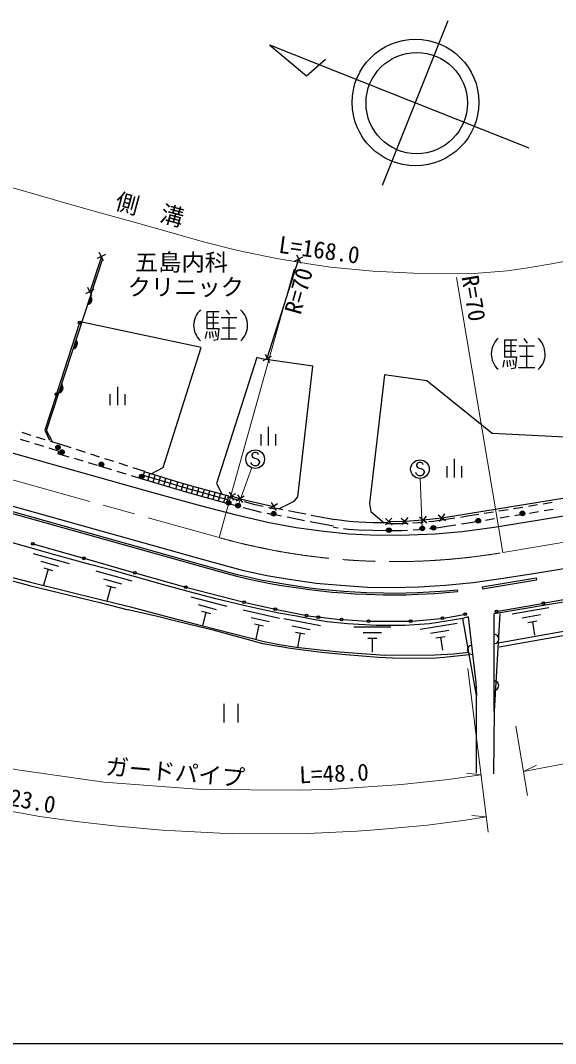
# Model space of a CAD drawing. Units: millimetres, scale not verified. Extents: x 40000 to 680000, y 20000 to 380000.
# Drawn here: x 475856 to 533381, y 205000 to 315094 of the extents above; entities that cross this region are included whole.
import ezdxf
from ezdxf.enums import TextEntityAlignment as Align

# ---------------------------------------------------------------- set-up
doc = ezdxf.new("R2010")
doc.units = ezdxf.units.MM
doc.header["$LTSCALE"] = 1000
doc.header["$PDMODE"] = 32
doc.header["$PDSIZE"] = 500
doc.linetypes.add('CHAIN', pattern=[18.5, 12, -1.5, 3.5, -1.5])
for name, color, linetype, lineweight in [('M-BGD', 7, 'Continuous', 25), ('M-BMK', 2, 'CHAIN', 13), ('M-BMK-SRVR', 3, 'Continuous', 25), ('M-STR-HTXT', 7, 'Continuous', 13), ('M-STR-STRC', 7, 'Continuous', 25), ('M-TTL-BAND', 7, 'Continuous', 25)]:
    doc.layers.add(name, color=color, linetype=linetype, lineweight=lineweight)
doc.layers.add('M-BMK-HTXT', color=7, linetype='Continuous')
doc.styles.add('ＭＳ ゴシック', font='')
doc.styles.get('ＭＳ ゴシック').set_extended_font_data('MS Gothic')

msp = doc.modelspace()

# ---------------------------------------------------------------- linework, layer by layer
at = {"layer": 'M-BGD'}
for p, q in [((484553, 289690), (483305, 285907)), ((485000, 289915), (484107, 289465)), ((484778, 289244), (484328, 290137)), ((505326, 289199), (506214, 289660)), ((505540, 289873), (506001, 288985)), ((502388, 278743), (505770, 289429)), ((483530, 285460), (483080, 286353)), ((483751, 286132), (482858, 285682)), ((497220, 283753), (495909, 283753)), ((495909, 283753), (495909, 281958)), ((495909, 283179), (497138, 283179)), ((496564, 283753), (496564, 281958)), ((497425, 283146), (499105, 283146)), ((497966, 283933), (498343, 283441)), ((498253, 283146), (498253, 280835)), ((495909, 282572), (497130, 282572)), ((495909, 281958), (497179, 281958)), ((497179, 281958), (497040, 280736)), ((497548, 282031), (498982, 282031)), ((495876, 281621), (495720, 280859)), ((496163, 281580), (496212, 280900)), ((496425, 281621), (496556, 280974)), ((496778, 281662), (496892, 281081)), ((497400, 280835), (499155, 280835)), ((529967, 280861), (530344, 280369)), ((497040, 280736), (496622, 280662)), ((529221, 280681), (527910, 280681)), ((527910, 280681), (527910, 278886)), ((527910, 280107), (529139, 280107)), ((528565, 280681), (528565, 278886)), ((529426, 280074), (531106, 280074)), ((530254, 280074), (530254, 277763)), ((501944, 278512), (502832, 278973)), ((502158, 279187), (502619, 278299)), ((527877, 278550), (527721, 277787)), ((527910, 279500), (529131, 279500)), ((527910, 278886), (529180, 278886)), ((528426, 278550), (528557, 277902)), ((528779, 278591), (528893, 278009)), ((529180, 278886), (529041, 277664)), ((529549, 278959), (530983, 278959)), ((528164, 278509), (528213, 277828)), ((529041, 277664), (528623, 277591)), ((529401, 277763), (531156, 277763)), ((486280, 275681), (486280, 273681)), ((485480, 274881), (485480, 273681)), ((487080, 274881), (487080, 273681)), ((502484, 271371), (502484, 269371)), ((476823, 269710), (475868, 270004)), ((476993, 270443), (476037, 270737)), ((478522, 269972), (477567, 270266)), ((480077, 269494), (479096, 269796)), ((501684, 270571), (501684, 269371)), ((503284, 270571), (503284, 269371)), ((478353, 269240), (477397, 269534)), ((479959, 268745), (478926, 269063)), ((479959, 268745), (479885, 268473)), ((481312, 269096), (480077, 269494)), ((482836, 268606), (481884, 268913)), ((481074, 268116), (479885, 268473)), ((482606, 267655), (481648, 267943)), ((484359, 268116), (483407, 268422)), ((485882, 267626), (484930, 267932)), ((522486, 267923), (522486, 265923)), ((484138, 267194), (483180, 267482)), ((485670, 266733), (484713, 267021)), ((487202, 266272), (486245, 266560)), ((487405, 267136), (486453, 267442)), ((489211, 266555), (487976, 266952)), ((488966, 265741), (489197, 266507)), ((489197, 266507), (489211, 266555)), ((521686, 267123), (521686, 265923)), ((523286, 267123), (523286, 265923)), ((488966, 265741), (487777, 266099)), ((489540, 265568), (489771, 266334)), ((490115, 265395), (490346, 266161)), ((490689, 265222), (490920, 265988)), ((491264, 265048), (491495, 265814)), ((491838, 264875), (492069, 265641)), ((492562, 264660), (492791, 265427)), ((493138, 264490), (493367, 265256)), ((493672, 264332), (493892, 265101)), ((494250, 264172), (494470, 264941)), ((494829, 264012), (495049, 264781)), ((495407, 263852), (495627, 264622)), ((495985, 263692), (496205, 264462)), ((496564, 263533), (496784, 264302)), ((498292, 264376), (498750, 263488)), ((497142, 263373), (497362, 264142)), ((497720, 263213), (497940, 263982)), ((498058, 263120), (498271, 263891)), ((498965, 264161), (498077, 263703)), ((499371, 263443), (498231, 263746)), ((499895, 263894), (499047, 263364)), ((499206, 264053), (499736, 263205)), ((501090, 262987), (499951, 263289)), ((502810, 263221), (503339, 262372)), ((533026, 263207), (532038, 263049)), ((499206, 262815), (498058, 263120)), ((500933, 262356), (499786, 262661)), ((501784, 262159), (500933, 262356)), ((501936, 262791), (501090, 262987)), ((503220, 261827), (502369, 262024)), ((503366, 262461), (502521, 262656)), ((503499, 263061), (502650, 262532)), ((504073, 262437), (503376, 262580)), ((505359, 262172), (504661, 262316)), ((506531, 261950), (505359, 262172)), ((526707, 262193), (525719, 262034)), ((528286, 262447), (527299, 262288)), ((529866, 262700), (528879, 262542)), ((531446, 262954), (530459, 262795)), ((531565, 262213), (530577, 262055)), ((533144, 262467), (532157, 262308)), ((503935, 261750), (503235, 261895)), ((505223, 261485), (504523, 261630)), ((506399, 261263), (505223, 261485)), ((508165, 260929), (506989, 261151)), ((508292, 261617), (507120, 261839)), ((509522, 260682), (508165, 260929)), ((509648, 261371), (508292, 261617)), ((511182, 261166), (509621, 261384)), ((512247, 261096), (511182, 261166)), ((513761, 261051), (512247, 261096)), ((515267, 261035), (513761, 261051)), ((515089, 261517), (515815, 260829)), ((515796, 261536), (515108, 260811)), ((516826, 260938), (515257, 260935)), ((516801, 261547), (517556, 260891)), ((517435, 260972), (516826, 260938)), ((517507, 261596), (516851, 260842)), ((518642, 261038), (518034, 261005)), ((519148, 261080), (518642, 261038)), ((518774, 261668), (519559, 261047)), ((519477, 261750), (518856, 260966)), ((520251, 261171), (519746, 261129)), ((521580, 261375), (520251, 261171)), ((520751, 261882), (521562, 261296)), ((521449, 261995), (520864, 261184)), ((522561, 261530), (521580, 261375)), ((524134, 261780), (523153, 261624)), ((524252, 261039), (523270, 260884)), ((525127, 261939), (524134, 261780)), ((525245, 261199), (524252, 261039)), ((526825, 261452), (525838, 261294)), ((528405, 261706), (527418, 261548)), ((529985, 261960), (528997, 261801)), ((510002, 260473), (509503, 260542)), ((511095, 260320), (510596, 260390)), ((512206, 260246), (511095, 260320)), ((513744, 260201), (512206, 260246)), ((515258, 260185), (513744, 260201)), ((516848, 260188), (515258, 260185)), ((517471, 260223), (516848, 260188)), ((518694, 260290), (518070, 260256)), ((519218, 260333), (518694, 260290)), ((520339, 260426), (519815, 260383)), ((521696, 260634), (520339, 260426)), ((522678, 260789), (521696, 260634)), ((477333, 258738), (482529, 257260)), ((477227, 257745), (481080, 256671)), ((478029, 256899), (479956, 256362)), ((482817, 257178), (488013, 255700)), ((478832, 256052), (478346, 254310)), ((478350, 256187), (479313, 255918)), ((483970, 255866), (487823, 254792)), ((488302, 255618), (493498, 254141)), ((484773, 255020), (486699, 254483)), ((525485, 254143), (531291, 255112)), ((525518, 253946), (531324, 254915)), ((531291, 255112), (531324, 254915)), ((485093, 254307), (486056, 254039)), ((485575, 254173), (485136, 252599)), ((493787, 254062), (499763, 252523)), ((522818, 253836), (522836, 253637)), ((525485, 254143), (525518, 253946)), ((532226, 252412), (536970, 253247)), ((494161, 253070), (498029, 252051)), ((494975, 252235), (496909, 251725)), ((500054, 252453), (503110, 251772)), ((527186, 251526), (531930, 252360)), ((495306, 251527), (496273, 251272)), ((495789, 251400), (495415, 249977)), ((499801, 251657), (503705, 250787)), ((503403, 251709), (506454, 251087)), ((506749, 251038), (507735, 250911)), ((521371, 250792), (523514, 251171)), ((526773, 240774), (526773, 251276)), ((527403, 251252), (526773, 240774)), ((528717, 251245), (532662, 251911)), ((529803, 250820), (531775, 251153)), ((500646, 250854), (502599, 250419)), ((501004, 250160), (501980, 249942)), ((501492, 250051), (501151, 248520)), ((504186, 250728), (508113, 249970)), ((505054, 249949), (507018, 249570)), ((508033, 250876), (510221, 250642)), ((510520, 250617), (513125, 250453)), ((513425, 250444), (517656, 250448)), ((517955, 250462), (521074, 250753)), ((518843, 249588), (522789, 250240)), ((524869, 242440), (523410, 250747)), ((530396, 250311), (531382, 250478)), ((530889, 250395), (531132, 248958)), ((505431, 249265), (506413, 249076)), ((505922, 249170), (505630, 247655)), ((511687, 249830), (515687, 249825)), ((512686, 249229), (514686, 249226)), ((519927, 249159), (521900, 249485)), ((513185, 248628), (514185, 248627)), ((513685, 248628), (513683, 247125)), ((520518, 248648), (521505, 248811)), ((521011, 248730), (521242, 247335)), ((524899, 234096), (524869, 242440)), ((497733, 241540), (497733, 239540)), ((499233, 241540), (499233, 239540)), ((526773, 240774), (526712, 234021))]:
    msp.add_line(p, q, dxfattribs=at)
for points in [[(479310, 269734), (478655, 270976), (484695, 289496)], [(489901, 266307), (491187, 266982), (495292, 279892), (482466, 282621)], [(501768, 278677), (501264, 278826), (496947, 265257), (497544, 264067)], [(503632, 262526), (505274, 263369), (505680, 263837), (507271, 277885), (501768, 278677)], [(514984, 276975), (513364, 263110), (513524, 262243), (514950, 261034)], [(534769, 263615), (536186, 264965), (536393, 265246), (536498, 265824), (535865, 270178), (526556, 270653), (519534, 276305), (514984, 276975)], [(441344, 271484), (467275, 264203), (497914, 255613), (499101, 255293), (500293, 255011), (501496, 254756), (502697, 254519), (503906, 254307), (505730, 254028), (506939, 253852), (508165, 253708), (509382, 253579), (510597, 253483), (511808, 253406), (513056, 253343), (514887, 253291), (516116, 253279), (517332, 253295), (518566, 253343), (520401, 253442), (521623, 253528), (522836, 253637)], [(441398, 271676), (467329, 264396), (497967, 255806), (499150, 255487), (500337, 255206), (501536, 254952), (502733, 254715), (503939, 254504), (505759, 254225), (506965, 254050), (508187, 253906), (509401, 253778), (510611, 253683), (511819, 253606), (513064, 253543), (514890, 253491), (516116, 253480), (517327, 253495), (518557, 253543), (520388, 253641), (521607, 253727), (522818, 253836)], [(523972, 250913), (523410, 250747), (519848, 250158), (517191, 249997), (514086, 249991), (511013, 250173), (508832, 250377), (507330, 250624), (505538, 250994), (503635, 251330), (501954, 251678), (499873, 252126), (496844, 252848), (494265, 253553), (491136, 254384), (485680, 255926), (483466, 256496), (479783, 257526), (476144, 258555), (461100, 262780), (438867, 268973), (438542, 269048), (431500, 266153)], [(498271, 263891), (493892, 265101), (492216, 265597), (489197, 266507)], [(498058, 263120), (493672, 264332), (491987, 264830), (488966, 265741)], [(498165, 263505), (493782, 264716), (492101, 265214), (489081, 266124)], [(498521, 263932), (499471, 263629), (503074, 262796)], [(515452, 261173), (517179, 261219), (519166, 261358), (521157, 261589), (534393, 263719)], [(526773, 251276), (555662, 256152), (563612, 257041), (569712, 256014)], [(473940, 255077), (476840, 254304), (484380, 252448), (487448, 251680)], [(474030, 255415), (476926, 254643), (484464, 252787), (487535, 252019), (491997, 250845)], [(527229, 248131), (559403, 253861), (564558, 254385), (569750, 253276)], [(527310, 247678), (559466, 253405), (564533, 253920), (569654, 252826)], [(524098, 246829), (521407, 246553), (520130, 246451), (515848, 246457), (514335, 246548), (510854, 246842), (508206, 247091), (506247, 247346), (504637, 247564), (504288, 247624), (503182, 247781), (501906, 248013), (499733, 248610), (496573, 249468), (495052, 249833), (492403, 250498), (490593, 250938), (487448, 251680)], [(491997, 250845), (494758, 250137), (497017, 249566), (502039, 248253), (503658, 247933), (505502, 247671), (508087, 247353), (510149, 247163), (513544, 246891), (515035, 246778), (520434, 246812), (522416, 246942), (524050, 247102)], [(523972, 250913), (524831, 243843), (524869, 242440)]]:
    msp.add_lwpolyline(points, dxfattribs=at)
for centre, radius in [((477189, 258779), 150), ((477189, 258779), 120), ((477189, 258779), 100), ((477189, 258779), 100), ((477189, 258779), 100), ((477189, 258779), 100), ((482673, 257219), 150), ((482673, 257219), 120), ((482673, 257219), 100), ((482673, 257219), 100), ((482673, 257219), 100), ((482673, 257219), 100), ((488158, 255659), 150), ((488158, 255659), 120), ((488158, 255659), 100), ((488158, 255659), 100), ((488158, 255659), 100), ((488158, 255659), 100), ((493642, 254100), 150), ((493642, 254100), 120), ((493642, 254100), 100), ((493642, 254100), 100), ((493642, 254100), 100), ((493642, 254100), 100), ((499908, 252486), 150), ((499908, 252486), 120), ((499908, 252486), 100), ((499908, 252486), 100), ((499908, 252486), 100), ((499908, 252486), 100), ((532078, 252386), 150), ((532078, 252386), 120), ((532078, 252386), 100), ((532078, 252386), 100), ((532078, 252386), 100), ((532078, 252386), 100), ((503256, 251739), 150), ((503256, 251739), 120), ((503256, 251739), 100), ((503256, 251739), 100), ((503256, 251739), 100), ((503256, 251739), 100), ((506600, 251057), 150), ((506600, 251057), 120), ((506600, 251057), 100), ((506600, 251057), 100), ((506600, 251057), 100), ((506600, 251057), 100), ((507884, 250892), 150), ((523662, 251197), 150), ((523662, 251197), 120), ((523662, 251197), 100), ((523662, 251197), 100), ((523662, 251197), 100), ((523662, 251197), 100), ((527038, 251500), 150), ((527038, 251500), 120), ((527038, 251500), 100), ((527038, 251500), 100), ((527038, 251500), 100), ((527038, 251500), 100), ((507884, 250892), 120), ((507884, 250892), 100), ((507884, 250892), 100), ((507884, 250892), 100), ((507884, 250892), 100), ((510370, 250626), 150), ((510370, 250626), 120), ((510370, 250626), 100), ((510370, 250626), 100), ((510370, 250626), 100), ((510370, 250626), 100), ((513275, 250444), 150), ((513275, 250444), 120), ((513275, 250444), 100), ((513275, 250444), 100), ((513275, 250444), 100), ((513275, 250444), 100), ((517806, 250448), 150), ((517806, 250448), 120), ((517806, 250448), 100), ((517806, 250448), 100), ((517806, 250448), 100), ((517806, 250448), 100), ((521223, 250766), 150), ((521223, 250766), 120), ((521223, 250766), 100), ((521223, 250766), 100), ((521223, 250766), 100), ((521223, 250766), 100)]:
    msp.add_circle(centre, radius, dxfattribs=at)
for centre, radius, start, end in [((482972, 285072), 567, 280.00855, 43.86358), ((482972, 285072), 453, 287.96794, 35.90418), ((482972, 285072), 340, 303.59331, 20.27881), ((496702, 282286), 2228, 131.69789, 228.01917), ((497979, 282277), 2282, 312.86378, 47.4164), ((528703, 279214), 2228, 131.69789, 228.01917), ((529980, 279206), 2282, 312.86378, 47.4164), ((481422, 280319), 567, 280.00855, 43.86358), ((481422, 280319), 453, 287.96794, 35.90418), ((481422, 280319), 340, 303.59331, 20.27881), ((479871, 275565), 567, 280.00855, 43.86358), ((479871, 275565), 453, 287.96794, 35.90418), ((479871, 275565), 340, 303.59331, 20.27881), ((526773, 248525), 500, 270.00257, 90.00257), ((524401, 247378), 500, 96.92073, 276.92073), ((526773, 243525), 500, 270.00257, 90.00257)]:
    msp.add_arc(centre, radius, start, end, dxfattribs=at)
at = {"layer": 'M-BMK'}
for p, q in [((400478, 286470), (497226, 259441)), ((527726, 257838), (568996, 264812))]:
    msp.add_line(p, q, dxfattribs=at)
msp.add_arc((516062, 326859), 70000, 254.39069, 279.59187, dxfattribs=at)
at = {"layer": 'M-BMK-SRVR'}
for p, q in [((514790, 297368), (521833, 315094)), ((502671, 312445), (506600, 309119)), ((530551, 301368), (502671, 312445)), ((506600, 309119), (508636, 310932))]:
    msp.add_line(p, q, dxfattribs=at)
for centre, radius in [((518326, 306267), 6812), ((518456, 306206), 5450)]:
    msp.add_circle(centre, radius, dxfattribs=at)
at = {"layer": 'M-STR-HTXT'}
for p, q in [((497226, 259441), (505298, 288334)), ((527726, 257838), (522727, 287418)), ((499250, 262889), (500729, 266989)), ((519057, 260444), (518835, 265844)), ((523939, 245359), (526128, 227729)), ((529938, 234289), (569923, 241885)), ((529107, 239166), (530383, 231683)), ((529938, 234289), (531337, 234961)), ((525361, 233925), (523819, 234109)), ((525924, 229399), (524378, 229546))]:
    msp.add_line(p, q, dxfattribs=at)
for points in [[(472937, 297651), (476775, 296573), (480383, 295539), (484017, 294505), (488085, 293382), (491887, 292313), (495539, 291270), (499235, 290342), (503189, 289503), (506814, 288904), (509199, 288555), (513738, 288114), (518118, 287904), (524635, 287861), (528187, 288142), (530196, 288445), (533157, 288952), (534670, 289222)], [(393036, 250489), (407356, 246806), (423581, 242630), (428328, 241427), (446930, 236675), (463169, 232575), (469552, 230935), (477943, 229437), (481547, 228918), (485962, 228419), (491094, 227974), (493886, 227824), (498648, 227578), (506729, 227595), (512063, 227849), (514404, 228032), (519631, 228490), (523715, 229029), (525924, 229399)], [(471354, 235290), (475542, 234446), (484817, 233120), (495331, 232326), (505901, 232271), (509625, 232386), (516821, 232881), (521823, 233419), (525361, 233925)]]:
    msp.add_lwpolyline(points, dxfattribs=at)
at = {"layer": 'M-STR-STRC'}
for p, q in [((482178, 282450), (479780, 275010)), ((479688, 274725), (478489, 271005)), ((478489, 271005), (478967, 269941)), ((500820, 268520), (500730, 268338)), ((500730, 268338), (500730, 268247)), ((500730, 268247), (500820, 268065)), ((501002, 268611), (500820, 268520)), ((500820, 268065), (501366, 267884)), ((501184, 268611), (501002, 268611)), ((501366, 268520), (501184, 268611)), ((501457, 268338), (501366, 268520)), ((501366, 267884), (501457, 267793)), ((501457, 267793), (501548, 267611)), ((501548, 267611), (501548, 267520)), ((518714, 267540), (518532, 267449)), ((518895, 267540), (518714, 267540)), ((519077, 267449), (518895, 267540)), ((500730, 267338), (500639, 267520)), ((500820, 267247), (500730, 267338)), ((501002, 267156), (500820, 267247)), ((501184, 267156), (501002, 267156)), ((501366, 267247), (501184, 267156)), ((501457, 267338), (501366, 267247)), ((501548, 267520), (501457, 267338)), ((518441, 266268), (518350, 266449)), ((518532, 267449), (518441, 267268)), ((518441, 267268), (518441, 267177)), ((518441, 267177), (518532, 266995)), ((518532, 266995), (519077, 266813)), ((519168, 267268), (519077, 267449)), ((519077, 266813), (519168, 266722)), ((519168, 266722), (519259, 266540)), ((519259, 266449), (519168, 266268)), ((519259, 266540), (519259, 266449)), ((518532, 266177), (518441, 266268)), ((518714, 266086), (518532, 266177)), ((518895, 266086), (518714, 266086)), ((519077, 266177), (518895, 266086)), ((519168, 266268), (519077, 266177))]:
    msp.add_line(p, q, dxfattribs=at)
for points in [[(400666, 289236), (419425, 284202), (429604, 281396), (456929, 273675), (479509, 267286), (490339, 264230), (495319, 262864), (498895, 261943), (502595, 261083), (505484, 260527), (508472, 260122), (511150, 259855), (514222, 259711), (517665, 259737), (520434, 259839), (523357, 260110), (526768, 260569), (531433, 261316), (569548, 267702)], [(569637, 261345), (568066, 261395), (566453, 261357), (564484, 261199), (560860, 260627), (541097, 257243), (534479, 256130), (531227, 255591), (527764, 255043), (524544, 254586), (521560, 254279), (518677, 254095), (515937, 254043), (513184, 254092), (510269, 254272), (507657, 254517), (504729, 254940), (502327, 255344), (499866, 255871), (496316, 256820), (442291, 271984), (399731, 283854)]]:
    msp.add_lwpolyline(points, dxfattribs=at)
for centre, radius in [((482224, 282593), 150), ((482224, 282593), 120), ((482224, 282593), 100), ((482224, 282593), 100), ((482224, 282593), 100), ((482224, 282593), 100), ((479734, 274867), 150), ((479734, 274867), 120), ((479734, 274867), 100), ((479734, 274867), 100), ((479734, 274867), 100), ((479734, 274867), 100), ((479890, 269159), 250), ((479890, 269159), 204), ((479890, 269159), 159), ((479890, 269159), 114), ((479890, 269159), 68.2), ((479890, 269159), 22.7), ((480318, 268645), 250), ((480318, 268645), 204), ((480318, 268645), 159), ((480318, 268645), 114), ((480318, 268645), 68.2), ((480318, 268645), 22.7), ((501093, 267884), 1000), ((484556, 267321), 250), ((518804, 266813), 1000), ((484556, 267321), 204), ((484556, 267321), 159), ((484556, 267321), 114), ((484556, 267321), 68.2), ((484556, 267321), 22.7), ((488896, 266006), 250), ((488896, 266006), 204), ((488896, 266006), 159), ((488896, 266006), 114), ((488896, 266006), 68.2), ((488896, 266006), 22.7), ((498233, 263186), 250), ((498233, 263186), 204), ((498233, 263186), 159), ((498233, 263186), 114), ((498233, 263186), 68.2), ((498233, 263186), 22.7), ((499250, 262889), 150), ((499250, 262889), 120), ((499250, 262889), 90), ((499250, 262889), 60), ((499250, 262889), 30), ((499250, 262889), 20), ((503076, 262005), 250), ((503076, 262005), 204), ((503076, 262005), 159), ((503076, 262005), 114), ((503076, 262005), 68.2), ((503076, 262005), 22.7), ((529825, 262041), 250), ((529825, 262041), 204), ((529825, 262041), 159), ((529825, 262041), 114), ((529825, 262041), 68.2), ((529825, 262041), 22.7), ((525072, 261260), 250), ((525072, 261260), 204), ((525072, 261260), 159), ((525072, 261260), 114), ((525072, 261260), 68.2), ((525072, 261260), 22.7), ((515464, 260242), 250), ((515464, 260242), 204), ((515464, 260242), 159), ((515464, 260242), 114), ((515464, 260242), 68.2), ((515464, 260242), 22.7), ((519057, 260444), 150), ((519057, 260444), 120), ((519057, 260444), 90), ((519057, 260444), 60), ((519057, 260444), 30), ((519057, 260444), 20), ((520256, 260496), 250), ((520256, 260496), 204), ((520256, 260496), 159), ((520256, 260496), 114), ((520256, 260496), 68.2), ((520256, 260496), 22.7)]:
    msp.add_circle(centre, radius, dxfattribs=at)
for p in [(499250, 262889), (519057, 260444)]:
    msp.add_point(p, dxfattribs=at)
at = {"layer": 'M-TTL-BAND'}
msp.add_line((40000, 205000), (579000, 205000), dxfattribs=at)

# ---------------------------------------------------------------- texts
at = {"layer": 'M-BMK-HTXT', "style": 'ＭＳ ゴシック'}
for s, p in [('五島内科', (493171, 287606)), ('クリニック', (493630, 284943))]:
    msp.add_text(s, height=1833, dxfattribs=at).set_placement(p, align=Align.BOTTOM_CENTER)
at = {"layer": 'M-STR-HTXT', "style": 'ＭＳ ゴシック'}
for s, rotation, p in [('側\u3000溝', 344.801, (485759, 294314)), ('L=168.0', 352.103, (503463, 289560)), ('R=70', 74.391, (506501, 283196)), ('R=70', 279.592, (522727, 287418)), ('ガードパイプ', 355.074, (484886, 233393)), ('L=48.0', 2.441, (505890, 232446)), ('L=123.0', 349.699, (470766, 230766))]:
    msp.add_text(s, height=1833, rotation=rotation, dxfattribs=at).set_placement(p, align=Align.BOTTOM_LEFT)

doc.saveas('drawing.dxf')
